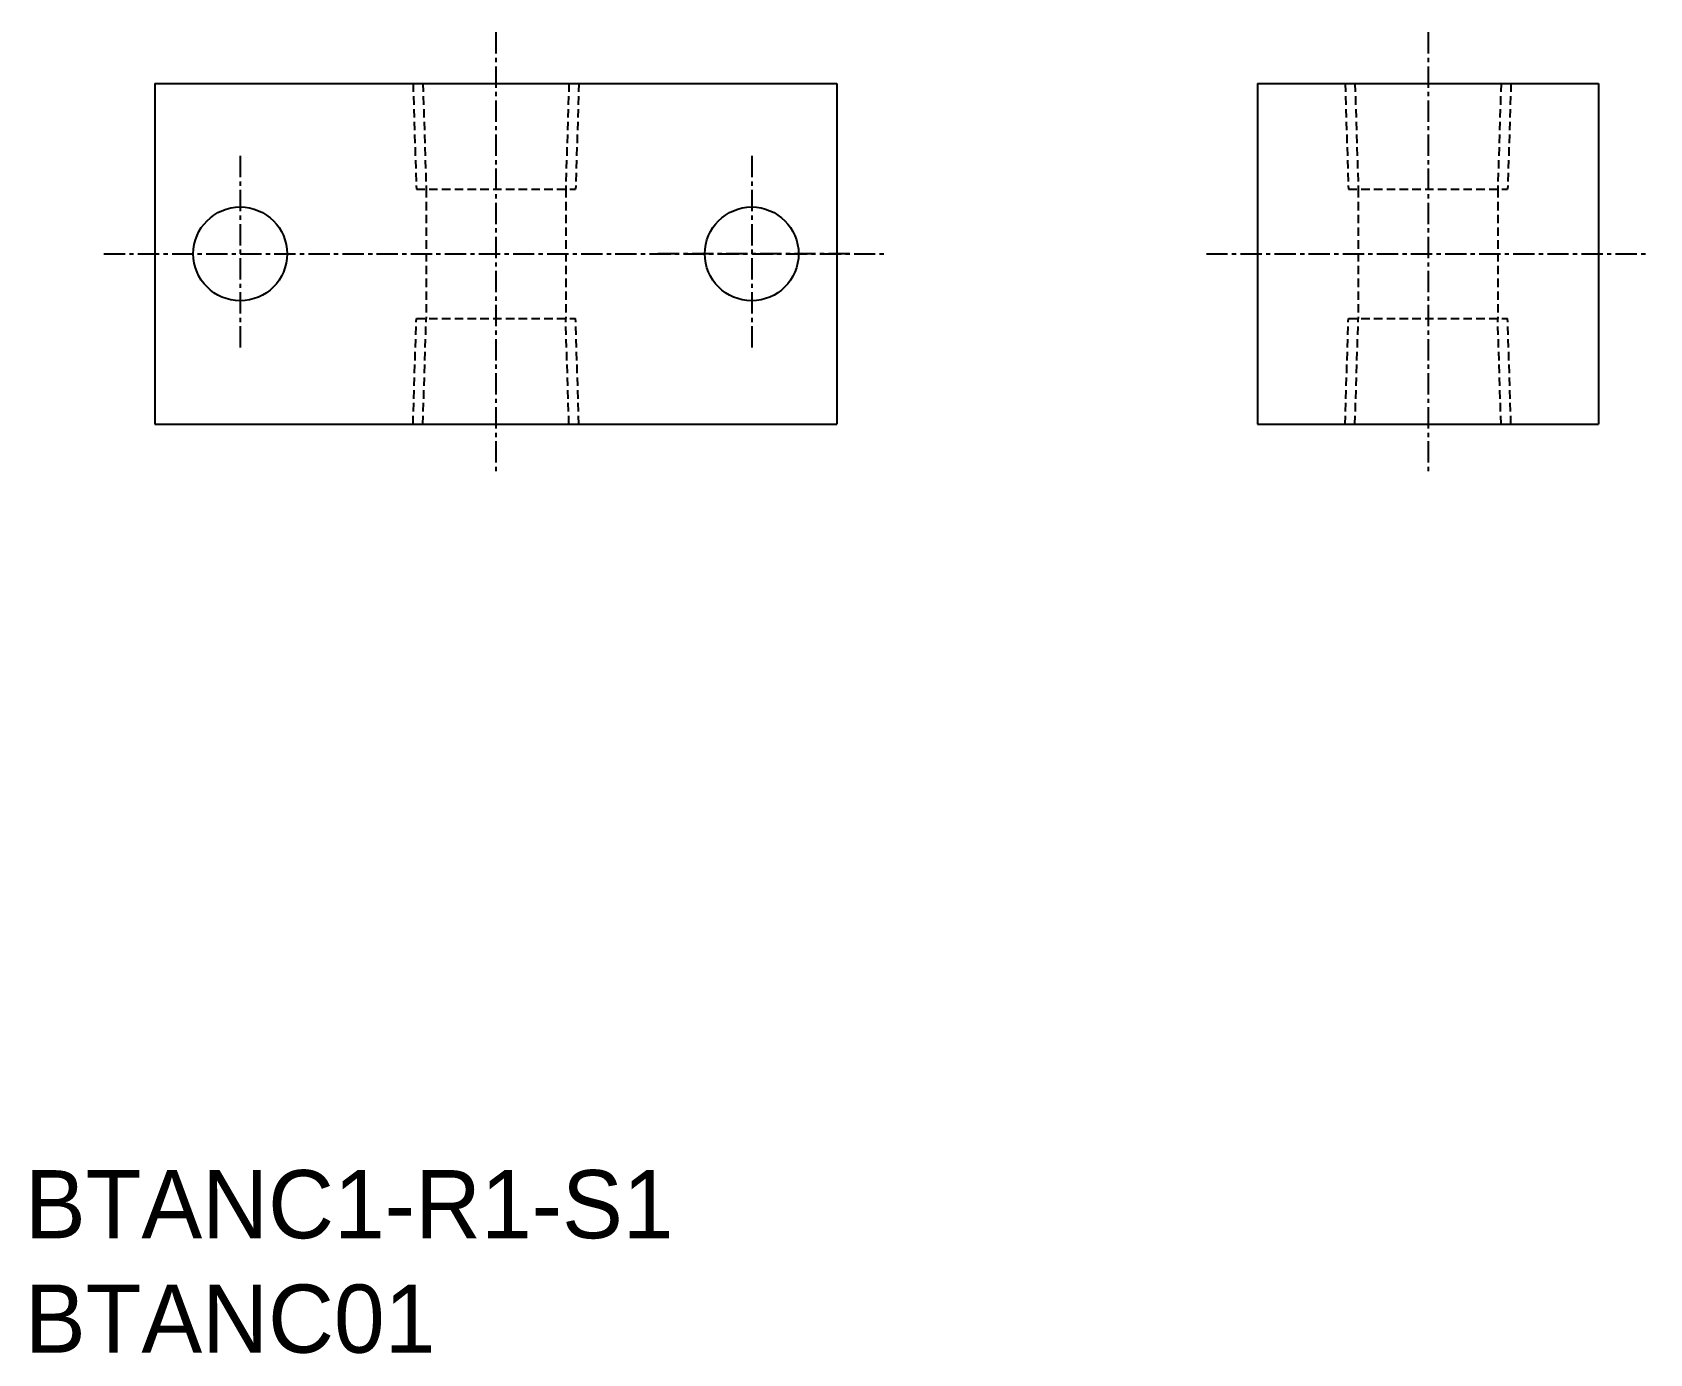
# Model space of a CAD drawing. Extents: x 4420.3 to 4515.2, y 18090.5 to 18168.1.
import ezdxf

# ---------------------------------------------------------------- set-up
doc = ezdxf.new("R2010")
doc.units = 0
doc.linetypes.add('CENTER', pattern=[2, 1.25, -0.25, 0.25, -0.25])
doc.linetypes.add('DASHED', pattern=[0.75, 0.5, -0.25])
doc.layers.get('0').update_dxf_attribs({"linetype": 'CONTINUOUS'})
doc.layers.add('CENTER', color=1, linetype='CENTER')

msp = doc.modelspace()

# ---------------------------------------------------------------- linework, layer by layer
at = {"color": 7, "linetype": 'CONTINUOUS'}
for p, q in [((4427.539, 18165.074), (4467.539, 18165.074)), ((4427.539, 18165.074), (4427.539, 18145.074)), ((4467.539, 18165.074), (4467.539, 18145.074)), ((4492.204, 18165.074), (4512.204, 18165.074)), ((4492.204, 18165.074), (4492.204, 18145.074)), ((4512.204, 18165.074), (4512.204, 18145.074)), ((4427.539, 18145.074), (4467.539, 18145.074)), ((4492.204, 18145.074), (4512.204, 18145.074))]:
    msp.add_line(p, q, dxfattribs=at)
at = {"color": 3, "linetype": 'DASHED'}
for p, q in [((4442.675, 18165.074), (4442.869, 18158.874)), ((4443.256, 18165.074), (4443.45, 18158.874)), ((4451.822, 18165.074), (4451.629, 18158.874)), ((4452.403, 18165.074), (4452.21, 18158.874)), ((4497.34, 18165.074), (4497.534, 18158.874)), ((4497.921, 18165.074), (4498.115, 18158.874)), ((4506.487, 18165.074), (4506.293, 18158.874)), ((4507.068, 18165.074), (4506.874, 18158.874)), ((4442.869, 18158.874), (4452.21, 18158.874)), ((4443.45, 18158.874), (4443.45, 18151.274)), ((4451.629, 18158.874), (4451.629, 18151.274)), ((4497.534, 18158.874), (4506.874, 18158.874)), ((4498.115, 18158.874), (4498.115, 18151.274)), ((4506.293, 18158.874), (4506.293, 18151.274)), ((4442.675, 18145.074), (4442.869, 18151.274)), ((4442.869, 18151.274), (4452.21, 18151.274)), ((4443.256, 18145.074), (4443.45, 18151.274)), ((4451.822, 18145.074), (4451.629, 18151.274)), ((4452.403, 18145.074), (4452.21, 18151.274)), ((4497.34, 18145.074), (4497.534, 18151.274)), ((4497.534, 18151.274), (4506.874, 18151.274)), ((4497.921, 18145.074), (4498.115, 18151.274)), ((4506.487, 18145.074), (4506.293, 18151.274)), ((4507.068, 18145.074), (4506.874, 18151.274))]:
    msp.add_line(p, q, dxfattribs=at)
at = {"color": 7, "linetype": 'CONTINUOUS'}
for centre in [(4432.539, 18155.074), (4462.539, 18155.074)]:
    msp.add_circle(centre, 2.75, dxfattribs=at)
at = {"layer": 'CENTER', "color": 1, "linetype": 'CENTER'}
for p, q in [((4447.539, 18168.074), (4447.539, 18142.074)), ((4502.204, 18168.074), (4502.204, 18142.074)), ((4432.539, 18160.824), (4432.539, 18149.324)), ((4462.539, 18160.824), (4462.539, 18149.324)), ((4424.539, 18155.074), (4470.539, 18155.074)), ((4468.289, 18155.074), (4456.789, 18155.074)), ((4489.204, 18155.074), (4515.204, 18155.074))]:
    msp.add_line(p, q, dxfattribs=at)

# ---------------------------------------------------------------- texts
at = {"color": 7, "linetype": 'CONTINUOUS'}
for s, p in [('BTANC1-R1-S1', (4419.909, 18097.307)), ('BTANC01', (4419.909, 18090.592))]:
    msp.add_text(s, height=4, dxfattribs=at).set_placement(p)

doc.saveas('drawing.dxf')
